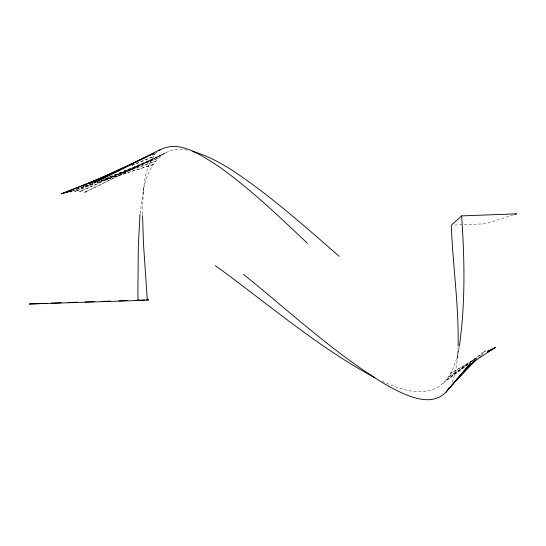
<?xml version="1.0" encoding="UTF-8"?>
<svg xmlns="http://www.w3.org/2000/svg" width="546" height="546" viewBox="0 0 546 546"><rect width="100%" height="100%" fill="white"/><g stroke="black" fill="none" stroke-linecap="round" stroke-linejoin="round"><path stroke-width="0.41" stroke-dasharray="2.73 2.05" d="M142.533 214.148C143.257 193.796 142.329 170.782 155.351 153.774L152.238 155.153M458.101 346.621C457.616 358.79 456.586 371.225 451.958 382.616M140.11 213.541L143.714 188.363M457.405 358.101L459.282 346.628M143.025 192.642C145.85 170.359 161.118 143.564 187.578 150.3M458.831 349.126C455.664 364.851 449.419 383.169 433.149 389.537C415.472 395.536 396.826 387.926 380.76 380.63M155.849 153.296L157.337 151.849M443.038 383.347L467.226 364.762M470.591 362.182L483.353 352.375M483.326 352.354L445.823 380.425L467.39 365.281M467.956 364.08L448.355 377.095L467.499 364.865M470.761 362.223L472.16 361.295M472.856 360.831L477.061 358.04L450.648 373.355L476.965 357.978M480.562 355.719L483.36 353.856M86.343 191.516L167.438 151.924M84.814 192.26L164.114 153.576L81.183 190.977M152.266 155.173L155.351 153.774M81.961 190.643L161.029 155.671L99.829 181.101M76.29 190.875L93.55 183.709M132.064 165.329L153.105 156.641L131.948 165.349M77.088 190.588L94.403 183.668M97.557 182.412L158.176 158.197L108.176 177.286M71.662 191.223L89.919 184.255M72.475 190.97L93.243 183.511M99.631 181.217L155.549 161.152L104.211 179.108M84.958 185.838L89.769 184.152M513.315 214.892L485.708 223.778L452.955 225.123M76.228 189.196L94.042 183.476M81.852 187.292L93.195 183.668M153.139 164.51L97.277 182.439L153.139 164.51"/><path stroke-width="0.82" d="M458.135 345.836C458.838 305.501 452.832 265.445 451.276 225.198L461.636 215.888L516.564 213.841L514.939 214.366M140.029 214.366L138.329 246.116L137.892 291.441L138.001 299.297L139.612 300.477L148.662 299.877L147.222 298.833L143.468 243.693L142.554 215.725M459.432 345.795C465.472 302.839 464.619 259.05 461.636 215.888M449.338 387.626C434.131 411.964 402.074 393.714 383.886 383.531C333.306 352.361 289.592 311.582 243.55 274.385M445.775 392.424L470.679 363.015L448.102 389.591L473.498 361.705L476.064 359.93L454.279 382.118M454.825 381.395L457.159 378.938M460.08 375.86L461.827 374.01M462.994 372.782L473.498 361.705L495.434 347.433L488.09 351.685M484.029 351.856L485.374 350.825M159.2 150.396C179.259 138.739 201.658 155.767 218.393 166.189C250.512 188.943 278.904 216.393 307.48 243.332M487.571 351.119L488.963 350.143M478.842 357.616L480.262 356.709M487.353 352.177L492.315 349.01L488.656 351.146M160.565 149.42L93.939 182.999L137.299 161.534M138.821 160.783L147.188 156.641M148.71 155.883L154.033 153.249M84.814 192.26L86.343 191.516M154.02 153.167L89.865 183.422L106.811 175.744M108.354 175.048L115.288 171.908M79.634 191.673L81.183 190.977M126.549 166.475L86.077 184.316L61.596 193.762L69.697 191.175M128.105 165.786L133.558 163.384M74.72 191.53L76.29 190.875M103.999 176.911L61.596 193.762M82.569 185.681L97.461 179.552M99.031 178.904L101.379 177.935M102.948 177.293L105.303 176.324M106.866 175.675L109.22 174.706M71.662 191.223L70.079 191.83L71.676 191.257M70.516 190.888L65.704 192.574L69.752 191.271M46.915 303.317L29.204 304.006L139.612 300.477M51.133 303.153L61.254 302.757M68.025 302.511L77.361 302.204M84.999 301.958L94.342 301.651M101.979 301.406L110.469 301.126M118.953 300.853L127.443 300.573M135.934 300.293L144.417 300.02M146.116 299.966L148.662 299.877M192.308 151.303C216.803 158.217 237.715 173.621 257.985 188.431C286.131 209.766 312.612 233.176 339.264 256.313M374.993 377.798C317.506 346.935 267.97 303.747 215.356 265.643"/></g></svg>
